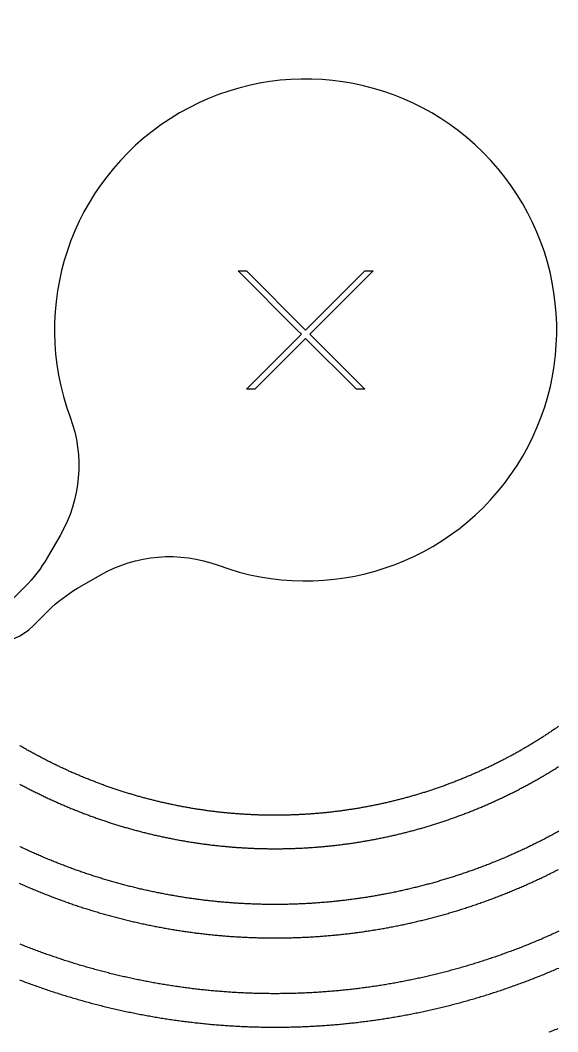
# Model space of a CAD drawing. Header units: inches. Extents: x -43479 to 56521, y -44741 to 59530.
# Drawn here: x -10687 to -8761, y -21634 to -18007 of the extents above; entities that cross this region are included whole.
import ezdxf

# ---------------------------------------------------------------- set-up
doc = ezdxf.new("R2010")
doc.units = ezdxf.units.IN
doc.header["$MEASUREMENT"] = 0

# ---------------------------------------------------------------- blocks, each defined once
blk = doc.blocks.new('kanishk_spiralEditV1')
for points in [[(3713.3, -948.2), (3708.3, -950.2), (3703.2, -952.1), (3698.2, -954), (3693.2, -955.9), (3688.1, -957.7), (3683.1, -959.6), (3678, -961.4), (3673, -963.3), (3667.9, -965.1), (3662.9, -967), (3657.8, -968.8), (3652.7, -970.6), (3647.6, -972.4), (3642.6, -974.1), (3637.5, -975.9), (3632.4, -977.7), (3627.3, -979.4), (3622.2, -981.1), (3617.1, -982.9), (3612, -984.6), (3606.9, -986.3), (3601.8, -988), (3596.7, -989.7), (3591.6, -991.3), (3586.5, -993), (3581.4, -994.7), (3576.3, -996.3), (3571.1, -997.9), (3566, -999.5), (3560.9, -1001.2), (3555.7, -1002.8), (3550.6, -1004.3), (3545.5, -1005.9), (3540.3, -1007.5), (3535.2, -1009), (3530, -1010.6), (3524.9, -1012.1), (3519.7, -1013.6), (3514.6, -1015.1), (3509.4, -1016.6), (3504.2, -1018.1), (3499.1, -1019.6), (3493.9, -1021.1), (3488.7, -1022.5), (3483.6, -1024), (3478.4, -1025.4), (3473.2, -1026.8), (3468, -1028.2), (3462.8, -1029.6), (3457.6, -1031), (3452.5, -1032.4), (3447.3, -1033.8), (3442.1, -1035.1), (3436.9, -1036.5), (3431.7, -1037.8), (3426.5, -1039.2), (3421.2, -1040.5), (3416, -1041.8), (3410.8, -1043.1), (3405.6, -1044.3), (3400.4, -1045.6), (3395.2, -1046.9), (3390, -1048.1), (3384.7, -1049.4), (3379.5, -1050.6), (3374.3, -1051.8), (3369, -1053), (3363.8, -1054.2), (3358.6, -1055.4), (3353.3, -1056.5), (3348.1, -1057.7), (3342.9, -1058.9), (3337.6, -1060), (3332.4, -1061.1), (3327.1, -1062.2), (3321.9, -1063.3), (3316.6, -1064.4), (3311.4, -1065.5), (3306.1, -1066.6), (3300.8, -1067.6), (3295.6, -1068.7), (3290.3, -1069.7), (3285, -1070.8), (3279.8, -1071.8), (3274.5, -1072.8), (3269.2, -1073.8), (3264, -1074.8), (3258.7, -1075.7), (3253.4, -1076.7), (3248.1, -1077.6), (3242.9, -1078.6), (3237.6, -1079.5), (3232.3, -1080.4), (3227, -1081.3), (3221.7, -1082.2), (3216.4, -1083.1), (3211.1, -1084), (3205.9, -1084.8), (3200.6, -1085.7), (3195.3, -1086.5), (3190, -1087.4), (3184.7, -1088.2), (3179.4, -1089), (3174.1, -1089.8), (3168.8, -1090.6), (3163.5, -1091.3), (3158.2, -1092.1), (3152.9, -1092.8), (3147.5, -1093.6), (3142.2, -1094.3), (3136.9, -1095), (3131.6, -1095.7), (3126.3, -1096.4), (3121, -1097.1), (3115.7, -1097.8), (3110.4, -1098.4), (3105, -1099.1), (3099.7, -1099.7), (3094.4, -1100.3), (3089.1, -1101), (3083.8, -1101.6), (3078.4, -1102.2), (3073.1, -1102.7), (3067.8, -1103.3), (3062.5, -1103.9), (3057.1, -1104.4), (3051.8, -1105), (3046.5, -1105.5), (3041.2, -1106), (3035.8, -1106.5), (3030.5, -1107), (3025.2, -1107.5), (3019.8, -1107.9), (3014.5, -1108.4), (3009.2, -1108.9), (3003.8, -1109.3), (2998.5, -1109.7), (2993.2, -1110.1), (2987.8, -1110.5), (2982.5, -1110.9), (2977.1, -1111.3), (2971.8, -1111.7), (2966.5, -1112), (2961.1, -1112.4), (2955.8, -1112.7), (2950.4, -1113), (2945.1, -1113.4), (2939.8, -1113.7), (2934.4, -1113.9), (2929.1, -1114.2), (2923.7, -1114.5), (2918.4, -1114.8), (2913, -1115), (2907.7, -1115.2), (2902.4, -1115.5), (2897, -1115.7), (2891.7, -1115.9), (2886.3, -1116.1), (2881, -1116.2), (2875.6, -1116.4), (2870.3, -1116.6), (2865, -1116.7), (2859.6, -1116.8), (2854.3, -1117), (2848.9, -1117.1), (2843.6, -1117.2), (2838.2, -1117.3), (2832.9, -1117.3), (2827.5, -1117.4), (2822.2, -1117.5), (2816.8, -1117.5), (2811.5, -1117.5), (2806.2, -1117.6), (2800.8, -1117.6), (2795.5, -1117.6), (2790.1, -1117.6), (2784.8, -1117.5), (2779.4, -1117.5), (2774.1, -1117.5), (2768.8, -1117.4), (2763.4, -1117.3), (2758.1, -1117.3), (2752.7, -1117.2), (2747.4, -1117.1), (2742, -1117), (2736.7, -1116.8), (2731.4, -1116.7), (2726, -1116.6), (2720.7, -1116.4), (2715.4, -1116.2), (2710, -1116), (2704.7, -1115.9), (2699.3, -1115.7), (2694, -1115.4), (2688.7, -1115.2), (2683.3, -1115), (2678, -1114.7), (2672.7, -1114.5), (2667.3, -1114.2), (2662, -1113.9), (2656.7, -1113.6), (2651.4, -1113.3), (2646, -1113), (2640.7, -1112.7), (2635.4, -1112.4), (2630, -1112), (2624.7, -1111.7), (2619.4, -1111.3), (2614.1, -1110.9), (2608.8, -1110.5), (2603.4, -1110.1), (2598.1, -1109.7), (2592.8, -1109.3), (2587.5, -1108.8), (2582.2, -1108.4), (2576.8, -1107.9), (2571.5, -1107.5), (2566.2, -1107), (2560.9, -1106.5), (2555.6, -1106), (2550.3, -1105.5), (2545, -1105), (2539.7, -1104.4), (2534.4, -1103.9), (2529.1, -1103.3), (2523.8, -1102.7), (2518.5, -1102.2), (2513.2, -1101.6), (2507.9, -1101), (2502.6, -1100.4), (2497.3, -1099.7), (2492, -1099.1), (2486.7, -1098.5), (2481.4, -1097.8), (2476.1, -1097.1), (2470.8, -1096.4), (2465.5, -1095.8), (2460.3, -1095.1), (2455, -1094.3), (2449.7, -1093.6), (2444.4, -1092.9), (2439.1, -1092.1), (2433.9, -1091.4), (2428.6, -1090.6), (2423.3, -1089.8), (2418.1, -1089), (2412.8, -1088.2), (2407.5, -1087.4), (2402.3, -1086.6), (2397, -1085.8), (2391.7, -1084.9), (2386.5, -1084.1), (2381.2, -1083.2), (2376, -1082.3), (2370.7, -1081.4), (2365.5, -1080.5), (2360.2, -1079.6), (2355, -1078.7), (2349.7, -1077.8), (2344.5, -1076.8), (2339.3, -1075.9), (2334, -1074.9), (2328.8, -1073.9), (2323.6, -1072.9), (2318.3, -1071.9), (2313.1, -1070.9), (2307.9, -1069.9), (2302.6, -1068.9), (2297.4, -1067.8), (2292.2, -1066.8), (2287, -1065.7), (2281.8, -1064.7), (2276.6, -1063.6), (2271.4, -1062.5), (2266.2, -1061.4), (2261, -1060.2), (2255.8, -1059.1), (2250.6, -1058), (2245.4, -1056.8), (2240.2, -1055.7), (2235, -1054.5), (2229.8, -1053.3), (2224.6, -1052.1), (2219.4, -1050.9), (2214.3, -1049.7), (2209.1, -1048.5), (2203.9, -1047.2), (2198.7, -1046), (2193.6, -1044.7), (2188.4, -1043.5), (2183.2, -1042.2), (2178.1, -1040.9), (2172.9, -1039.6), (2167.8, -1038.3), (2162.6, -1036.9), (2157.5, -1035.6), (2152.3, -1034.3), (2147.2, -1032.9), (2142.1, -1031.6), (2136.9, -1030.2), (2131.8, -1028.8), (2126.7, -1027.4), (2121.5, -1026), (2116.4, -1024.6), (2111.3, -1023.1), (2106.2, -1021.7), (2101.1, -1020.2), (2096, -1018.8), (2090.9, -1017.3), (2085.8, -1015.8), (2080.7, -1014.3), (2075.6, -1012.8), (2070.5, -1011.3), (2065.4, -1009.8), (2060.3, -1008.2), (2055.2, -1006.7), (2050.1, -1005.1), (2045.1, -1003.6), (2040, -1002), (2034.9, -1000.4), (2029.8, -998.8), (2024.8, -997.2), (2019.7, -995.6), (2014.7, -993.9), (2009.6, -992.3), (2004.6, -990.6), (1999.5, -989), (1994.5, -987.3), (1989.5, -985.6), (1984.4, -983.9), (1979.4, -982.2), (1974.4, -980.5), (1969.4, -978.8), (1964.3, -977), (1959.3, -975.3), (1954.3, -973.5), (1949.3, -971.8), (1944.3, -970), (1939.3, -968.2), (1934.3, -966.4), (1929.3, -964.6), (1924.4, -962.8), (1919.4, -961), (1914.4, -959.1), (1909.4, -957.3), (1904.5, -955.4), (1899.5, -953.5), (1894.5, -951.6), (1889.6, -949.8), (1884.6, -947.9), (1879.7, -945.9), (1874.7, -944), (1869.8, -942.1), (1864.9, -940.1), (1859.9, -938.2), (1855, -936.2), (1850.1, -934.3), (1845.2, -932.3), (1840.2, -930.3), (1835.3, -928.3), (1830.4, -926.3), (1825.5, -924.2), (1820.6, -922.2), (1815.7, -920.1), (1810.9, -918.1), (1806, -916), (1801.1, -914), (1796.2, -911.9), (1791.4, -909.8), (1786.5, -907.7), (1781.6, -905.5)], [(3715, -601.3), (3710.7, -603.2), (3706.4, -605.1), (3702.1, -607), (3697.8, -608.9), (3693.5, -610.8), (3689.1, -612.7), (3684.8, -614.6), (3680.5, -616.4), (3676.1, -618.3), (3671.8, -620.1), (3667.4, -621.9), (3663.1, -623.8), (3658.7, -625.6), (3654.4, -627.4), (3650, -629.2), (3645.7, -631), (3641.3, -632.8), (3636.9, -634.5), (3632.5, -636.3), (3628.2, -638), (3623.8, -639.8), (3619.4, -641.5), (3615, -643.2), (3610.6, -644.9), (3606.2, -646.7), (3601.8, -648.3), (3597.4, -650), (3593, -651.7), (3588.6, -653.4), (3584.2, -655), (3579.8, -656.7), (3575.4, -658.3), (3571, -660), (3566.5, -661.6), (3562.1, -663.2), (3557.7, -664.8), (3553.2, -666.4), (3548.8, -668), (3544.4, -669.5), (3539.9, -671.1), (3535.5, -672.7), (3531, -674.2), (3526.6, -675.7), (3522.1, -677.3), (3517.7, -678.8), (3513.2, -680.3), (3508.7, -681.8), (3504.3, -683.3), (3499.8, -684.8), (3495.3, -686.2), (3490.8, -687.7), (3486.4, -689.2), (3481.9, -690.6), (3477.4, -692), (3472.9, -693.4), (3468.4, -694.9), (3463.9, -696.3), (3459.4, -697.7), (3454.9, -699), (3450.4, -700.4), (3445.9, -701.8), (3441.4, -703.1), (3436.9, -704.5), (3432.4, -705.8), (3427.9, -707.2), (3423.4, -708.5), (3418.9, -709.8), (3414.4, -711.1), (3409.8, -712.4), (3405.3, -713.7), (3400.8, -714.9), (3396.2, -716.2), (3391.7, -717.4), (3387.2, -718.7), (3382.6, -719.9), (3378.1, -721.1), (3373.6, -722.4), (3369, -723.6), (3364.5, -724.8), (3359.9, -725.9), (3355.4, -727.1), (3350.8, -728.3), (3346.3, -729.4), (3341.7, -730.6), (3337.1, -731.7), (3332.6, -732.8), (3328, -734), (3323.4, -735.1), (3318.9, -736.2), (3314.3, -737.3), (3309.7, -738.3), (3305.1, -739.4), (3300.6, -740.5), (3296, -741.5), (3291.4, -742.6), (3286.8, -743.6), (3282.2, -744.6), (3277.7, -745.6), (3273.1, -746.6), (3268.5, -747.6), (3263.9, -748.6), (3259.3, -749.6), (3254.7, -750.5), (3250.1, -751.5), (3245.5, -752.4), (3240.9, -753.4), (3236.3, -754.3), (3231.7, -755.2), (3227.1, -756.1), (3222.5, -757), (3217.9, -757.9), (3213.2, -758.8), (3208.6, -759.6), (3204, -760.5), (3199.4, -761.3), (3194.8, -762.2), (3190.2, -763), (3185.5, -763.8), (3180.9, -764.6), (3176.3, -765.4), (3171.7, -766.2), (3167, -767), (3162.4, -767.8), (3157.8, -768.5), (3153.2, -769.3), (3148.5, -770), (3143.9, -770.8), (3139.3, -771.5), (3134.6, -772.2), (3130, -772.9), (3125.3, -773.6), (3120.7, -774.3), (3116.1, -774.9), (3111.4, -775.6), (3106.8, -776.2), (3102.1, -776.9), (3097.5, -777.5), (3092.8, -778.1), (3088.2, -778.8), (3083.5, -779.4), (3078.9, -780), (3074.2, -780.5), (3069.6, -781.1), (3064.9, -781.7), (3060.3, -782.2), (3055.6, -782.8), (3051, -783.3), (3046.3, -783.8), (3041.7, -784.4), (3037, -784.9), (3032.3, -785.4), (3027.7, -785.8), (3023, -786.3), (3018.4, -786.8), (3013.7, -787.2), (3009, -787.7), (3004.4, -788.1), (2999.7, -788.5), (2995, -789), (2990.4, -789.4), (2985.7, -789.8), (2981, -790.2), (2976.4, -790.5), (2971.7, -790.9), (2967, -791.3), (2962.4, -791.6), (2957.7, -792), (2953, -792.3), (2948.4, -792.6), (2943.7, -792.9), (2939, -793.2), (2934.3, -793.5), (2929.7, -793.8), (2925, -794.1), (2920.3, -794.3), (2915.7, -794.6), (2911, -794.8), (2906.3, -795), (2901.6, -795.3), (2897, -795.5), (2892.3, -795.7), (2887.6, -795.9), (2882.9, -796), (2878.3, -796.2), (2873.6, -796.4), (2868.9, -796.5), (2864.2, -796.7), (2859.6, -796.8), (2854.9, -796.9), (2850.2, -797.1), (2845.5, -797.2), (2840.9, -797.2), (2836.2, -797.3), (2831.5, -797.4), (2826.8, -797.5), (2822.2, -797.5), (2817.5, -797.6), (2812.8, -797.6), (2808.1, -797.6), (2803.5, -797.6), (2798.8, -797.7), (2794.1, -797.7), (2789.4, -797.6), (2784.8, -797.6), (2780.1, -797.6), (2775.4, -797.5), (2770.7, -797.5), (2766.1, -797.4), (2761.4, -797.3), (2756.7, -797.3), (2752.1, -797.2), (2747.4, -797.1), (2742.7, -797), (2738, -796.8), (2733.4, -796.7), (2728.7, -796.6), (2724, -796.4), (2719.4, -796.3), (2714.7, -796.1), (2710, -795.9), (2705.4, -795.7), (2700.7, -795.5), (2696, -795.3), (2691.4, -795.1), (2686.7, -794.9), (2682.1, -794.6), (2677.4, -794.4), (2672.7, -794.1), (2668.1, -793.8), (2663.4, -793.6), (2658.8, -793.3), (2654.1, -793), (2649.4, -792.7), (2644.8, -792.4), (2640.1, -792), (2635.5, -791.7), (2630.8, -791.4), (2626.2, -791), (2621.5, -790.6), (2616.9, -790.3), (2612.2, -789.9), (2607.6, -789.5), (2602.9, -789.1), (2598.3, -788.7), (2593.6, -788.2), (2589, -787.8), (2584.3, -787.4), (2579.7, -786.9), (2575.1, -786.4), (2570.4, -786), (2565.8, -785.5), (2561.1, -785), (2556.5, -784.5), (2551.9, -784), (2547.2, -783.5), (2542.6, -782.9), (2538, -782.4), (2533.4, -781.8), (2528.7, -781.3), (2524.1, -780.7), (2519.5, -780.1), (2514.8, -779.6), (2510.2, -779), (2505.6, -778.3), (2501, -777.7), (2496.4, -777.1), (2491.8, -776.5), (2487.1, -775.8), (2482.5, -775.2), (2477.9, -774.5), (2473.3, -773.8), (2468.7, -773.1), (2464.1, -772.4), (2459.5, -771.7), (2454.9, -771), (2450.3, -770.3), (2445.7, -769.6), (2441.1, -768.8), (2436.5, -768.1), (2431.9, -767.3), (2427.3, -766.5), (2422.7, -765.8), (2418.1, -765), (2413.5, -764.2), (2409, -763.4), (2404.4, -762.5), (2399.8, -761.7), (2395.2, -760.9), (2390.6, -760), (2386.1, -759.2), (2381.5, -758.3), (2376.9, -757.4), (2372.3, -756.5), (2367.8, -755.6), (2363.2, -754.7), (2358.7, -753.8), (2354.1, -752.9), (2349.5, -752), (2345, -751), (2340.4, -750.1), (2335.9, -749.1), (2331.3, -748.1), (2326.8, -747.2), (2322.2, -746.2), (2317.7, -745.2), (2313.2, -744.2), (2308.6, -743.1), (2304.1, -742.1), (2299.5, -741.1), (2295, -740), (2290.5, -739), (2286, -737.9), (2281.4, -736.8), (2276.9, -735.7), (2272.4, -734.7), (2267.9, -733.6), (2263.4, -732.4), (2258.9, -731.3), (2254.4, -730.2), (2249.8, -729), (2245.3, -727.9), (2240.8, -726.7), (2236.3, -725.6), (2231.9, -724.4), (2227.4, -723.2), (2222.9, -722), (2218.4, -720.8), (2213.9, -719.6), (2209.4, -718.3), (2204.9, -717.1), (2200.5, -715.9), (2196, -714.6), (2191.5, -713.4), (2187.1, -712.1), (2182.6, -710.8), (2178.1, -709.5), (2173.7, -708.2), (2169.2, -706.9), (2164.8, -705.6), (2160.3, -704.3), (2155.9, -702.9), (2151.4, -701.6), (2147, -700.2), (2142.6, -698.9), (2138.1, -697.5), (2133.7, -696.1), (2129.3, -694.7), (2124.8, -693.3), (2120.4, -691.9), (2116, -690.5), (2111.6, -689), (2107.2, -687.6), (2102.8, -686.2), (2098.4, -684.7), (2093.9, -683.2), (2089.6, -681.8), (2085.2, -680.3), (2080.8, -678.8), (2076.4, -677.3), (2072, -675.8), (2067.6, -674.2), (2063.2, -672.7), (2058.9, -671.2), (2054.5, -669.6), (2050.1, -668.1), (2045.7, -666.5), (2041.4, -664.9), (2037, -663.3), (2032.7, -661.8), (2028.3, -660.1), (2024, -658.5), (2019.6, -656.9), (2015.3, -655.3), (2011, -653.6), (2006.6, -652), (2002.3, -650.3), (1998, -648.7), (1993.6, -647), (1989.3, -645.3), (1985, -643.6), (1980.7, -641.9), (1976.4, -640.2), (1972.1, -638.5), (1967.8, -636.8), (1963.5, -635), (1959.2, -633.3), (1954.9, -631.5), (1950.6, -629.8), (1946.4, -628), (1942.1, -626.2), (1937.8, -624.4), (1933.5, -622.6), (1929.3, -620.8), (1925, -619), (1920.8, -617.2), (1916.5, -615.3), (1912.3, -613.5), (1908, -611.6), (1903.8, -609.8), (1899.5, -607.9), (1895.3, -606), (1891.1, -604.1), (1886.9, -602.2), (1882.6, -600.3), (1878.4, -598.4), (1874.2, -596.5), (1870, -594.6), (1865.8, -592.6), (1861.6, -590.7), (1857.4, -588.7), (1853.2, -586.8), (1849, -584.8), (1844.9, -582.8), (1840.7, -580.8), (1836.5, -578.8), (1832.4, -576.8), (1828.2, -574.8), (1824, -572.8), (1819.9, -570.7), (1815.7, -568.7), (1811.6, -566.6), (1807.4, -564.6), (1803.3, -562.5), (1799.2, -560.4), (1795, -558.3), (1790.9, -556.2), (1786.8, -554.1), (1782.7, -552)], [(3712.2, -246.2), (3708.6, -248.1), (3705, -250.1), (3701.4, -252), (3697.8, -253.9), (3694.3, -255.8), (3690.7, -257.6), (3687.1, -259.5), (3683.5, -261.4), (3679.9, -263.3), (3676.3, -265.1), (3672.7, -267), (3669, -268.8), (3665.4, -270.6), (3661.8, -272.5), (3658.2, -274.3), (3654.6, -276.1), (3650.9, -277.9), (3647.3, -279.7), (3643.6, -281.5), (3640, -283.2), (3636.4, -285), (3632.7, -286.8), (3629.1, -288.5), (3625.4, -290.3), (3621.7, -292), (3618.1, -293.8), (3614.4, -295.5), (3610.7, -297.2), (3607.1, -298.9), (3603.4, -300.6), (3599.7, -302.3), (3596, -304), (3592.3, -305.7), (3588.7, -307.3), (3585, -309), (3581.3, -310.6), (3577.6, -312.3), (3573.9, -313.9), (3570.2, -315.6), (3566.5, -317.2), (3562.7, -318.8), (3559, -320.4), (3555.3, -322), (3551.6, -323.6), (3547.9, -325.2), (3544.1, -326.8), (3540.4, -328.3), (3536.7, -329.9), (3532.9, -331.4), (3529.2, -333), (3525.4, -334.5), (3521.7, -336), (3518, -337.6), (3514.2, -339.1), (3510.4, -340.6), (3506.7, -342.1), (3502.9, -343.6), (3499.2, -345), (3495.4, -346.5), (3491.6, -348), (3487.9, -349.4), (3484.1, -350.9), (3480.3, -352.3), (3476.5, -353.8), (3472.7, -355.2), (3468.9, -356.6), (3465.2, -358), (3461.4, -359.4), (3457.6, -360.8), (3453.8, -362.2), (3450, -363.6), (3446.2, -364.9), (3442.4, -366.3), (3438.6, -367.6), (3434.7, -369), (3430.9, -370.3), (3427.1, -371.7), (3423.3, -373), (3419.5, -374.3), (3415.7, -375.6), (3411.8, -376.9), (3408, -378.2), (3404.2, -379.4), (3400.3, -380.7), (3396.5, -382), (3392.7, -383.2), (3388.8, -384.5), (3385, -385.7), (3381.1, -387), (3377.3, -388.2), (3373.4, -389.4), (3369.6, -390.6), (3365.7, -391.8), (3361.9, -393), (3358, -394.2), (3354.2, -395.3), (3350.3, -396.5), (3346.4, -397.7), (3342.6, -398.8), (3338.7, -400), (3334.8, -401.1), (3330.9, -402.2), (3327.1, -403.3), (3323.2, -404.4), (3319.3, -405.5), (3315.4, -406.6), (3311.5, -407.7), (3307.6, -408.8), (3303.8, -409.9), (3299.9, -410.9), (3296, -412), (3292.1, -413), (3288.2, -414), (3284.3, -415.1), (3280.4, -416.1), (3276.5, -417.1), (3272.6, -418.1), (3268.7, -419.1), (3264.8, -420.1), (3260.8, -421.1), (3256.9, -422), (3253, -423), (3249.1, -423.9), (3245.2, -424.9), (3241.3, -425.8), (3237.3, -426.7), (3233.4, -427.7), (3229.5, -428.6), (3225.6, -429.5), (3221.6, -430.4), (3217.7, -431.2), (3213.8, -432.1), (3209.8, -433), (3205.9, -433.9), (3202, -434.7), (3198, -435.6), (3194.1, -436.4), (3190.2, -437.2), (3186.2, -438), (3182.3, -438.8), (3178.3, -439.6), (3174.4, -440.4), (3170.4, -441.2), (3166.5, -442), (3162.5, -442.8), (3158.6, -443.5), (3154.6, -444.3), (3150.7, -445), (3146.7, -445.8), (3142.8, -446.5), (3138.8, -447.2), (3134.8, -447.9), (3130.9, -448.6), (3126.9, -449.3), (3123, -450), (3119, -450.7), (3115, -451.4), (3111.1, -452), (3107.1, -452.7), (3103.1, -453.3), (3099.1, -454), (3095.2, -454.6), (3091.2, -455.2), (3087.2, -455.8), (3083.3, -456.4), (3079.3, -457), (3075.3, -457.6), (3071.3, -458.2), (3067.3, -458.7), (3063.4, -459.3), (3059.4, -459.9), (3055.4, -460.4), (3051.4, -460.9), (3047.4, -461.5), (3043.4, -462), (3039.5, -462.5), (3035.5, -463), (3031.5, -463.5), (3027.5, -464), (3023.5, -464.5), (3019.5, -464.9), (3015.5, -465.4), (3011.5, -465.8), (3007.5, -466.3), (3003.6, -466.7), (2999.6, -467.1), (2995.6, -467.6), (2991.6, -468), (2987.6, -468.4), (2983.6, -468.8), (2979.6, -469.1), (2975.6, -469.5), (2971.6, -469.9), (2967.6, -470.2), (2963.6, -470.6), (2959.6, -470.9), (2955.6, -471.3), (2951.6, -471.6), (2947.6, -471.9), (2943.6, -472.2), (2939.6, -472.5), (2935.6, -472.8), (2931.6, -473.1), (2927.6, -473.4), (2923.6, -473.6), (2919.6, -473.9), (2915.6, -474.2), (2911.6, -474.4), (2907.6, -474.6), (2903.6, -474.9), (2899.6, -475.1), (2895.6, -475.3), (2891.6, -475.5), (2887.5, -475.7), (2883.5, -475.9), (2879.5, -476), (2875.5, -476.2), (2871.5, -476.4), (2867.5, -476.5), (2863.5, -476.6), (2859.5, -476.8), (2855.5, -476.9), (2851.5, -477), (2847.5, -477.1), (2843.5, -477.2), (2839.5, -477.3), (2835.5, -477.4), (2831.5, -477.5), (2827.5, -477.5), (2823.5, -477.6), (2819.4, -477.6), (2815.4, -477.7), (2811.4, -477.7), (2807.4, -477.7), (2803.4, -477.7), (2799.4, -477.8), (2795.4, -477.8), (2791.4, -477.7), (2787.4, -477.7), (2783.4, -477.7), (2779.4, -477.7), (2775.4, -477.6), (2771.4, -477.6), (2767.4, -477.5), (2763.4, -477.4), (2759.4, -477.4), (2755.4, -477.3), (2751.4, -477.2), (2747.4, -477.1), (2743.4, -477), (2739.4, -476.8), (2735.4, -476.7), (2731.4, -476.6), (2727.4, -476.4), (2723.4, -476.3), (2719.4, -476.1), (2715.4, -476), (2711.4, -475.8), (2707.4, -475.6), (2703.4, -475.4), (2699.4, -475.2), (2695.4, -475), (2691.4, -474.8), (2687.4, -474.5), (2683.5, -474.3), (2679.5, -474.1), (2675.5, -473.8), (2671.5, -473.5), (2667.5, -473.3), (2663.5, -473), (2659.5, -472.7), (2655.5, -472.4), (2651.6, -472.1), (2647.6, -471.8), (2643.6, -471.5), (2639.6, -471.1), (2635.6, -470.8), (2631.6, -470.5), (2627.7, -470.1), (2623.7, -469.8), (2619.7, -469.4), (2615.7, -469), (2611.8, -468.6), (2607.8, -468.2), (2603.8, -467.8), (2599.8, -467.4), (2595.9, -467), (2591.9, -466.6), (2587.9, -466.1), (2584, -465.7), (2580, -465.2), (2576, -464.8), (2572.1, -464.3), (2568.1, -463.8), (2564.1, -463.3), (2560.2, -462.8), (2556.2, -462.3), (2552.3, -461.8), (2548.3, -461.3), (2544.3, -460.8), (2540.4, -460.2), (2536.4, -459.7), (2532.5, -459.2), (2528.5, -458.6), (2524.6, -458), (2520.6, -457.4), (2516.7, -456.9), (2512.7, -456.3), (2508.8, -455.7), (2504.9, -455.1), (2500.9, -454.4), (2497, -453.8), (2493, -453.2), (2489.1, -452.5), (2485.2, -451.9), (2481.2, -451.2), (2477.3, -450.6), (2473.4, -449.9), (2469.5, -449.2), (2465.5, -448.5), (2461.6, -447.8), (2457.7, -447.1), (2453.8, -446.4), (2449.9, -445.7), (2445.9, -444.9), (2442, -444.2), (2438.1, -443.4), (2434.2, -442.7), (2430.3, -441.9), (2426.4, -441.1), (2422.5, -440.4), (2418.6, -439.6), (2414.7, -438.8), (2410.8, -438), (2406.9, -437.2), (2403, -436.3), (2399.1, -435.5), (2395.2, -434.7), (2391.3, -433.8), (2387.4, -433), (2383.5, -432.1), (2379.6, -431.2), (2375.7, -430.3), (2371.9, -429.5), (2368, -428.6), (2364.1, -427.7), (2360.2, -426.8), (2356.4, -425.8), (2352.5, -424.9), (2348.6, -424), (2344.8, -423), (2340.9, -422.1), (2337, -421.1), (2333.2, -420.1), (2329.3, -419.2), (2325.5, -418.2), (2321.6, -417.2), (2317.8, -416.2), (2313.9, -415.2), (2310.1, -414.2), (2306.2, -413.2), (2302.4, -412.1), (2298.6, -411.1), (2294.7, -410), (2290.9, -409), (2287.1, -407.9), (2283.2, -406.8), (2279.4, -405.8), (2275.6, -404.7), (2271.8, -403.6), (2267.9, -402.5), (2264.1, -401.4), (2260.3, -400.2), (2256.5, -399.1), (2252.7, -398), (2248.9, -396.8), (2245.1, -395.7), (2241.3, -394.5), (2237.5, -393.4), (2233.7, -392.2), (2229.9, -391), (2226.1, -389.8), (2222.3, -388.6), (2218.5, -387.4), (2214.8, -386.2), (2211, -385), (2207.2, -383.7), (2203.4, -382.5), (2199.7, -381.3), (2195.9, -380), (2192.1, -378.7), (2188.4, -377.5), (2184.6, -376.2), (2180.8, -374.9), (2177.1, -373.6), (2173.3, -372.3), (2169.6, -371), (2165.9, -369.7), (2162.1, -368.4), (2158.4, -367), (2154.6, -365.7), (2150.9, -364.4), (2147.2, -363), (2143.5, -361.6), (2139.7, -360.3), (2136, -358.9), (2132.3, -357.5), (2128.6, -356.1), (2124.9, -354.7), (2121.2, -353.3), (2117.5, -351.9), (2113.8, -350.5), (2110.1, -349), (2106.4, -347.6), (2102.7, -346.2), (2099, -344.7), (2095.3, -343.2), (2091.6, -341.8), (2087.9, -340.3), (2084.3, -338.8), (2080.6, -337.3), (2076.9, -335.8), (2073.3, -334.3), (2069.6, -332.8), (2065.9, -331.3), (2062.3, -329.7), (2058.6, -328.2), (2055, -326.7), (2051.3, -325.1), (2047.7, -323.5), (2044.1, -322), (2040.4, -320.4), (2036.8, -318.8), (2033.2, -317.2), (2029.5, -315.6), (2025.9, -314), (2022.3, -312.4), (2018.7, -310.8), (2015.1, -309.2), (2011.5, -307.5), (2007.9, -305.9), (2004.3, -304.2), (2000.7, -302.6), (1997.1, -300.9), (1993.5, -299.2), (1989.9, -297.5), (1986.3, -295.9), (1982.8, -294.2), (1979.2, -292.5), (1975.6, -290.8), (1972.1, -289), (1968.5, -287.3), (1964.9, -285.6), (1961.4, -283.8), (1957.8, -282.1), (1954.3, -280.3), (1950.8, -278.6), (1947.2, -276.8), (1943.7, -275), (1940.2, -273.2), (1936.6, -271.5), (1933.1, -269.7), (1929.6, -267.9), (1926.1, -266), (1922.6, -264.2), (1919.1, -262.4), (1915.6, -260.6), (1912.1, -258.7), (1908.6, -256.9), (1905.1, -255), (1901.6, -253.1), (1898.1, -251.3), (1894.6, -249.4), (1891.2, -247.5), (1887.7, -245.6), (1884.2, -243.7), (1880.8, -241.8), (1877.3, -239.9), (1873.9, -238), (1870.4, -236.1), (1867, -234.1), (1863.5, -232.2), (1860.1, -230.2), (1856.7, -228.3), (1853.2, -226.3), (1849.8, -224.3), (1846.4, -222.4), (1843, -220.4), (1839.6, -218.4), (1836.2, -216.4), (1832.8, -214.4), (1829.4, -212.4), (1826, -210.4), (1822.6, -208.3), (1819.2, -206.3), (1815.8, -204.3), (1812.5, -202.2), (1809.1, -200.2), (1805.7, -198.1), (1802.4, -196), (1799, -193.9), (1795.7, -191.9), (1792.3, -189.8), (1789, -187.7), (1785.6, -185.6), (1782.3, -183.5)], [(1782.4, -39.5), (1785.4, -41.6), (1788.5, -43.7), (1791.5, -45.8), (1794.5, -47.9), (1797.6, -50), (1800.6, -52), (1803.7, -54.1), (1806.8, -56.2), (1809.8, -58.2), (1812.9, -60.3), (1816, -62.3), (1819, -64.4), (1822.1, -66.4), (1825.2, -68.4), (1828.3, -70.4), (1831.4, -72.5), (1834.5, -74.5), (1837.6, -76.5), (1840.7, -78.5), (1843.8, -80.4), (1846.9, -82.4), (1850.1, -84.4), (1853.2, -86.4), (1856.3, -88.3), (1859.4, -90.3), (1862.6, -92.2), (1865.7, -94.2), (1868.9, -96.1), (1872, -98), (1875.2, -100), (1878.3, -101.9), (1881.5, -103.8), (1884.7, -105.7), (1887.8, -107.6), (1891, -109.5), (1894.2, -111.4), (1897.4, -113.2), (1900.6, -115.1), (1903.8, -117), (1907, -118.8), (1910.2, -120.7), (1913.4, -122.5), (1916.6, -124.4), (1919.8, -126.2), (1923, -128), (1926.2, -129.8), (1929.5, -131.6), (1932.7, -133.4), (1935.9, -135.2), (1939.2, -137), (1942.4, -138.8), (1945.6, -140.6), (1948.9, -142.4), (1952.1, -144.1), (1955.4, -145.9), (1958.7, -147.6), (1961.9, -149.4), (1965.2, -151.1), (1968.5, -152.9), (1971.7, -154.6), (1975, -156.3), (1978.3, -158), (1981.6, -159.7), (1984.9, -161.4), (1988.2, -163.1), (1991.5, -164.8), (1994.8, -166.4), (1998.1, -168.1), (2001.4, -169.8), (2004.7, -171.4), (2008, -173.1), (2011.3, -174.7), (2014.7, -176.4), (2018, -178), (2021.3, -179.6), (2024.7, -181.2), (2028, -182.8), (2031.4, -184.4), (2034.7, -186), (2038, -187.6), (2041.4, -189.2), (2044.8, -190.8), (2048.1, -192.3), (2051.5, -193.9), (2054.8, -195.4), (2058.2, -197), (2061.6, -198.5), (2065, -200.1), (2068.3, -201.6), (2071.7, -203.1), (2075.1, -204.6), (2078.5, -206.1), (2081.9, -207.6), (2085.3, -209.1), (2088.7, -210.6), (2092.1, -212.1), (2095.5, -213.5), (2098.9, -215), (2102.3, -216.4), (2105.8, -217.9), (2109.2, -219.3), (2112.6, -220.8), (2116, -222.2), (2119.5, -223.6), (2122.9, -225), (2126.3, -226.4), (2129.8, -227.8), (2133.2, -229.2), (2136.7, -230.6), (2140.1, -232), (2143.6, -233.3), (2147, -234.7), (2150.5, -236), (2153.9, -237.4), (2157.4, -238.7), (2160.9, -240.1), (2164.3, -241.4), (2167.8, -242.7), (2171.3, -244), (2174.8, -245.3), (2178.2, -246.6), (2181.7, -247.9), (2185.2, -249.2), (2188.7, -250.5), (2192.2, -251.7), (2195.7, -253), (2199.2, -254.3), (2202.7, -255.5), (2206.2, -256.7), (2209.7, -258), (2213.2, -259.2), (2216.7, -260.4), (2220.2, -261.6), (2223.8, -262.8), (2227.3, -264), (2230.8, -265.2), (2234.3, -266.4), (2237.9, -267.6), (2241.4, -268.7), (2244.9, -269.9), (2248.5, -271), (2252, -272.2), (2255.6, -273.3), (2259.1, -274.4), (2262.6, -275.6), (2266.2, -276.7), (2269.8, -277.8), (2273.3, -278.9), (2276.9, -280), (2280.4, -281.1), (2284, -282.1), (2287.6, -283.2), (2291.1, -284.3), (2294.7, -285.3), (2298.3, -286.4), (2301.8, -287.4), (2305.4, -288.4), (2309, -289.5), (2312.6, -290.5), (2316.2, -291.5), (2319.8, -292.5), (2323.3, -293.5), (2326.9, -294.5), (2330.5, -295.5), (2334.1, -296.4), (2337.7, -297.4), (2341.3, -298.4), (2344.9, -299.3), (2348.5, -300.3), (2352.1, -301.2), (2355.7, -302.1), (2359.4, -303), (2363, -304), (2366.6, -304.9), (2370.2, -305.8), (2373.8, -306.6), (2377.4, -307.5), (2381.1, -308.4), (2384.7, -309.3), (2388.3, -310.1), (2392, -311), (2395.6, -311.8), (2399.2, -312.7), (2402.9, -313.5), (2406.5, -314.3), (2410.1, -315.1), (2413.8, -315.9), (2417.4, -316.7), (2421.1, -317.5), (2424.7, -318.3), (2428.4, -319.1), (2432, -319.9), (2435.7, -320.6), (2439.3, -321.4), (2443, -322.1), (2446.6, -322.9), (2450.3, -323.6), (2454, -324.3), (2457.6, -325), (2461.3, -325.7), (2465, -326.4), (2468.6, -327.1), (2472.3, -327.8), (2476, -328.5), (2479.6, -329.2), (2483.3, -329.8), (2487, -330.5), (2490.7, -331.1), (2494.3, -331.8), (2498, -332.4), (2501.7, -333), (2505.4, -333.6), (2509.1, -334.3), (2512.8, -334.9), (2516.5, -335.4), (2520.2, -336), (2523.8, -336.6), (2527.5, -337.2), (2531.2, -337.7), (2534.9, -338.3), (2538.6, -338.8), (2542.3, -339.4), (2546, -339.9), (2549.7, -340.4), (2553.4, -341), (2557.1, -341.5), (2560.8, -342), (2564.5, -342.5), (2568.3, -342.9), (2572, -343.4), (2575.7, -343.9), (2579.4, -344.4), (2583.1, -344.8), (2586.8, -345.3), (2590.5, -345.7), (2594.2, -346.1), (2598, -346.5), (2601.7, -347), (2605.4, -347.4), (2609.1, -347.8), (2612.8, -348.2), (2616.6, -348.5), (2620.3, -348.9), (2624, -349.3), (2627.7, -349.7), (2631.5, -350), (2635.2, -350.4), (2638.9, -350.7), (2642.7, -351), (2646.4, -351.3), (2650.1, -351.7), (2653.8, -352), (2657.6, -352.3), (2661.3, -352.6), (2665, -352.8), (2668.8, -353.1), (2672.5, -353.4), (2676.3, -353.6), (2680, -353.9), (2683.7, -354.1), (2687.5, -354.4), (2691.2, -354.6), (2695, -354.8), (2698.7, -355), (2702.4, -355.2), (2706.2, -355.4), (2709.9, -355.6), (2713.7, -355.8), (2717.4, -356), (2721.2, -356.1), (2724.9, -356.3), (2728.6, -356.4), (2732.4, -356.6), (2736.1, -356.7), (2739.9, -356.8), (2743.6, -357), (2747.4, -357.1), (2751.1, -357.2), (2754.9, -357.3), (2758.6, -357.4), (2762.4, -357.4), (2766.1, -357.5), (2769.9, -357.6), (2773.6, -357.6), (2777.4, -357.7), (2781.1, -357.7), (2784.9, -357.8), (2788.7, -357.8), (2792.4, -357.8), (2796.2, -357.8), (2799.9, -357.8), (2803.7, -357.8), (2807.4, -357.8), (2811.2, -357.8), (2814.9, -357.7), (2818.7, -357.7), (2822.4, -357.6), (2826.2, -357.6), (2829.9, -357.5), (2833.7, -357.5), (2837.5, -357.4), (2841.2, -357.3), (2845, -357.2), (2848.7, -357.1), (2852.5, -357), (2856.2, -356.9), (2860, -356.7), (2863.7, -356.6), (2867.5, -356.5), (2871.2, -356.3), (2875, -356.2), (2878.8, -356), (2882.5, -355.8), (2886.3, -355.6), (2890, -355.5), (2893.8, -355.3), (2897.5, -355.1), (2901.3, -354.8), (2905, -354.6), (2908.8, -354.4), (2912.5, -354.2), (2916.3, -353.9), (2920, -353.7), (2923.8, -353.4), (2927.5, -353.1), (2931.3, -352.9), (2935.1, -352.6), (2938.8, -352.3), (2942.6, -352), (2946.3, -351.7), (2950.1, -351.4), (2953.8, -351), (2957.5, -350.7), (2961.3, -350.4), (2965, -350), (2968.8, -349.7), (2972.5, -349.3), (2976.3, -348.9), (2980, -348.6), (2983.8, -348.2), (2987.5, -347.8), (2991.3, -347.4), (2995, -347), (2998.7, -346.6), (3002.5, -346.1), (3006.2, -345.7), (3010, -345.3), (3013.7, -344.8), (3017.4, -344.4), (3021.2, -343.9), (3024.9, -343.4), (3028.7, -342.9), (3032.4, -342.5), (3036.1, -342), (3039.9, -341.5), (3043.6, -340.9), (3047.3, -340.4), (3051.1, -339.9), (3054.8, -339.4), (3058.5, -338.8), (3062.2, -338.3), (3066, -337.7), (3069.7, -337.1), (3073.4, -336.6), (3077.2, -336), (3080.9, -335.4), (3084.6, -334.8), (3088.3, -334.2), (3092, -333.6), (3095.8, -333), (3099.5, -332.3), (3103.2, -331.7), (3106.9, -331.1), (3110.6, -330.4), (3114.3, -329.7), (3118.1, -329.1), (3121.8, -328.4), (3125.5, -327.7), (3129.2, -327), (3132.9, -326.3), (3136.6, -325.6), (3140.3, -324.9), (3144, -324.2), (3147.7, -323.4), (3151.4, -322.7), (3155.1, -322), (3158.8, -321.2), (3162.5, -320.4), (3166.2, -319.7), (3169.9, -318.9), (3173.6, -318.1), (3177.3, -317.3), (3181, -316.5), (3184.7, -315.7), (3188.4, -314.9), (3192, -314.1), (3195.7, -313.2), (3199.4, -312.4), (3203.1, -311.6), (3206.8, -310.7), (3210.4, -309.8), (3214.1, -309), (3217.8, -308.1), (3221.5, -307.2), (3225.1, -306.3), (3228.8, -305.4), (3232.5, -304.5), (3236.1, -303.6), (3239.8, -302.7), (3243.5, -301.7), (3247.1, -300.8), (3250.8, -299.8), (3254.5, -298.9), (3258.1, -297.9), (3261.8, -296.9), (3265.4, -296), (3269.1, -295), (3272.7, -294), (3276.4, -293), (3280, -292), (3283.7, -291), (3287.3, -289.9), (3290.9, -288.9), (3294.6, -287.9), (3298.2, -286.8), (3301.8, -285.7), (3305.5, -284.7), (3309.1, -283.6), (3312.7, -282.5), (3316.4, -281.4), (3320, -280.4), (3323.6, -279.3), (3327.2, -278.1), (3330.8, -277), (3334.4, -275.9), (3338.1, -274.8), (3341.7, -273.6), (3345.3, -272.5), (3348.9, -271.3), (3352.5, -270.2), (3356.1, -269), (3359.7, -267.8), (3363.3, -266.6), (3366.9, -265.4), (3370.5, -264.2), (3374.1, -263), (3377.7, -261.8), (3381.2, -260.6), (3384.8, -259.4), (3388.4, -258.1), (3392, -256.9), (3395.6, -255.6), (3399.1, -254.4), (3402.7, -253.1), (3406.3, -251.8), (3409.8, -250.5), (3413.4, -249.2), (3417, -247.9), (3420.5, -246.6), (3424.1, -245.3), (3427.6, -244), (3431.2, -242.7), (3434.7, -241.3), (3438.3, -240), (3441.8, -238.6), (3445.4, -237.3), (3448.9, -235.9), (3452.4, -234.5), (3456, -233.1), (3459.5, -231.7), (3463, -230.4), (3466.5, -228.9), (3470.1, -227.5), (3473.6, -226.1), (3477.1, -224.7), (3480.6, -223.3), (3484.1, -221.8), (3487.6, -220.4), (3491.1, -218.9), (3494.6, -217.4), (3498.1, -216), (3501.6, -214.5), (3505.1, -213), (3508.6, -211.5), (3512.1, -210), (3515.6, -208.5), (3519.1, -207), (3522.5, -205.5), (3526, -203.9), (3529.5, -202.4), (3533, -200.8), (3536.4, -199.3), (3539.9, -197.7), (3543.4, -196.2), (3546.8, -194.6), (3550.3, -193), (3553.7, -191.4), (3557.2, -189.8), (3560.6, -188.2), (3564.1, -186.6), (3567.5, -185), (3570.9, -183.4), (3574.4, -181.7), (3577.8, -180.1), (3581.2, -178.4), (3584.6, -176.8), (3588.1, -175.1), (3591.5, -173.5), (3594.9, -171.8), (3598.3, -170.1), (3601.7, -168.4), (3605.1, -166.7), (3608.5, -165), (3611.9, -163.3), (3615.3, -161.6), (3618.7, -159.8), (3622.1, -158.1), (3625.4, -156.4), (3628.8, -154.6), (3632.2, -152.9), (3635.6, -151.1), (3638.9, -149.3), (3642.3, -147.5), (3645.7, -145.8), (3649, -144), (3652.4, -142.2), (3655.7, -140.4), (3659.1, -138.5), (3662.4, -136.7), (3665.7, -134.9), (3669.1, -133.1), (3672.4, -131.2), (3675.7, -129.4), (3679.1, -127.5), (3682.4, -125.6), (3685.7, -123.8), (3689, -121.9), (3692.3, -120), (3695.6, -118.1), (3698.9, -116.2), (3702.2, -114.3), (3705.5, -112.4), (3708.8, -110.5), (3712.1, -108.6)], [(1781.2, -415.2), (1785, -417.3), (1788.9, -419.4), (1792.7, -421.5), (1796.5, -423.6), (1800.4, -425.7), (1804.2, -427.8), (1808.1, -429.9), (1811.9, -431.9), (1815.8, -434), (1819.6, -436), (1823.5, -438), (1827.4, -440.1), (1831.3, -442.1), (1835.1, -444.1), (1839, -446.1), (1842.9, -448.1), (1846.8, -450.1), (1850.7, -452.1), (1854.6, -454), (1858.5, -456), (1862.4, -457.9), (1866.4, -459.9), (1870.3, -461.8), (1874.2, -463.8), (1878.1, -465.7), (1882.1, -467.6), (1886, -469.5), (1890, -471.4), (1893.9, -473.3), (1897.9, -475.2), (1901.8, -477), (1905.8, -478.9), (1909.7, -480.8), (1913.7, -482.6), (1917.7, -484.4), (1921.6, -486.3), (1925.6, -488.1), (1929.6, -489.9), (1933.6, -491.7), (1937.6, -493.5), (1941.6, -495.3), (1945.6, -497.1), (1949.6, -498.9), (1953.6, -500.6), (1957.6, -502.4), (1961.6, -504.1), (1965.6, -505.9), (1969.7, -507.6), (1973.7, -509.3), (1977.7, -511.1), (1981.8, -512.8), (1985.8, -514.5), (1989.8, -516.1), (1993.9, -517.8), (1997.9, -519.5), (2002, -521.2), (2006, -522.8), (2010.1, -524.5), (2014.2, -526.1), (2018.2, -527.7), (2022.3, -529.4), (2026.4, -531), (2030.4, -532.6), (2034.5, -534.2), (2038.6, -535.8), (2042.7, -537.4), (2046.8, -538.9), (2050.9, -540.5), (2055, -542), (2059.1, -543.6), (2063.2, -545.1), (2067.3, -546.7), (2071.4, -548.2), (2075.5, -549.7), (2079.7, -551.2), (2083.8, -552.7), (2087.9, -554.2), (2092, -555.7), (2096.2, -557.1), (2100.3, -558.6), (2104.4, -560), (2108.6, -561.5), (2112.7, -562.9), (2116.9, -564.3), (2121, -565.8), (2125.2, -567.2), (2129.4, -568.6), (2133.5, -570), (2137.7, -571.3), (2141.8, -572.7), (2146, -574.1), (2150.2, -575.4), (2154.4, -576.8), (2158.6, -578.1), (2162.7, -579.5), (2166.9, -580.8), (2171.1, -582.1), (2175.3, -583.4), (2179.5, -584.7), (2183.7, -586), (2187.9, -587.3), (2192.1, -588.5), (2196.3, -589.8), (2200.5, -591.1), (2204.7, -592.3), (2208.9, -593.5), (2213.2, -594.8), (2217.4, -596), (2221.6, -597.2), (2225.8, -598.4), (2230.1, -599.6), (2234.3, -600.8), (2238.5, -601.9), (2242.8, -603.1), (2247, -604.3), (2251.3, -605.4), (2255.5, -606.5), (2259.7, -607.7), (2264, -608.8), (2268.2, -609.9), (2272.5, -611), (2276.8, -612.1), (2281, -613.2), (2285.3, -614.3), (2289.6, -615.3), (2293.8, -616.4), (2298.1, -617.4), (2302.4, -618.5), (2306.6, -619.5), (2310.9, -620.5), (2315.2, -621.5), (2319.5, -622.6), (2323.8, -623.5), (2328, -624.5), (2332.3, -625.5), (2336.6, -626.5), (2340.9, -627.4), (2345.2, -628.4), (2349.5, -629.3), (2353.8, -630.3), (2358.1, -631.2), (2362.4, -632.1), (2366.7, -633), (2371, -633.9), (2375.3, -634.8), (2379.7, -635.7), (2384, -636.6), (2388.3, -637.4), (2392.6, -638.3), (2396.9, -639.1), (2401.3, -639.9), (2405.6, -640.8), (2409.9, -641.6), (2414.2, -642.4), (2418.6, -643.2), (2422.9, -644), (2427.2, -644.8), (2431.6, -645.5), (2435.9, -646.3), (2440.2, -647.1), (2444.6, -647.8), (2448.9, -648.5), (2453.3, -649.3), (2457.6, -650), (2462, -650.7), (2466.3, -651.4), (2470.7, -652.1), (2475, -652.8), (2479.4, -653.4), (2483.7, -654.1), (2488.1, -654.7), (2492.5, -655.4), (2496.8, -656), (2501.2, -656.6), (2505.5, -657.3), (2509.9, -657.9), (2514.3, -658.5), (2518.6, -659.1), (2523, -659.6), (2527.4, -660.2), (2531.8, -660.8), (2536.1, -661.3), (2540.5, -661.9), (2544.9, -662.4), (2549.3, -662.9), (2553.7, -663.4), (2558, -664), (2562.4, -664.5), (2566.8, -664.9), (2571.2, -665.4), (2575.6, -665.9), (2580, -666.4), (2584.3, -666.8), (2588.7, -667.2), (2593.1, -667.7), (2597.5, -668.1), (2601.9, -668.5), (2606.3, -668.9), (2610.7, -669.3), (2615.1, -669.7), (2619.5, -670.1), (2623.9, -670.5), (2628.3, -670.8), (2632.7, -671.2), (2637.1, -671.5), (2641.5, -671.9), (2645.9, -672.2), (2650.3, -672.5), (2654.7, -672.8), (2659.1, -673.1), (2663.5, -673.4), (2667.9, -673.7), (2672.3, -673.9), (2676.8, -674.2), (2681.2, -674.4), (2685.6, -674.7), (2690, -674.9), (2694.4, -675.1), (2698.8, -675.3), (2703.2, -675.5), (2707.6, -675.7), (2712.1, -675.9), (2716.5, -676.1), (2720.9, -676.3), (2725.3, -676.4), (2729.7, -676.6), (2734.1, -676.7), (2738.6, -676.8), (2743, -677), (2747.4, -677.1), (2751.8, -677.2), (2756.2, -677.3), (2760.6, -677.4), (2765.1, -677.4), (2769.5, -677.5), (2773.9, -677.5), (2778.3, -677.6), (2782.8, -677.6), (2787.2, -677.7), (2791.6, -677.7), (2796, -677.7), (2800.4, -677.7), (2804.9, -677.7), (2809.3, -677.7), (2813.7, -677.6), (2818.1, -677.6), (2822.6, -677.5), (2827, -677.5), (2831.4, -677.4), (2835.8, -677.4), (2840.3, -677.3), (2844.7, -677.2), (2849.1, -677.1), (2853.5, -677), (2858, -676.8), (2862.4, -676.7), (2866.8, -676.6), (2871.2, -676.4), (2875.7, -676.3), (2880.1, -676.1), (2884.5, -675.9), (2888.9, -675.7), (2893.3, -675.5), (2897.8, -675.3), (2902.2, -675.1), (2906.6, -674.9), (2911, -674.7), (2915.5, -674.4), (2919.9, -674.2), (2924.3, -673.9), (2928.7, -673.7), (2933.1, -673.4), (2937.6, -673.1), (2942, -672.8), (2946.4, -672.5), (2950.8, -672.2), (2955.2, -671.8), (2959.7, -671.5), (2964.1, -671.2), (2968.5, -670.8), (2972.9, -670.5), (2977.3, -670.1), (2981.7, -669.7), (2986.2, -669.3), (2990.6, -668.9), (2995, -668.5), (2999.4, -668.1), (3003.8, -667.7), (3008.2, -667.2), (3012.6, -666.8), (3017.1, -666.3), (3021.5, -665.9), (3025.9, -665.4), (3030.3, -664.9), (3034.7, -664.4), (3039.1, -663.9), (3043.5, -663.4), (3047.9, -662.9), (3052.3, -662.4), (3056.7, -661.8), (3061.1, -661.3), (3065.5, -660.7), (3069.9, -660.2), (3074.3, -659.6), (3078.7, -659), (3083.1, -658.4), (3087.5, -657.8), (3091.9, -657.2), (3096.3, -656.6), (3100.7, -655.9), (3105.1, -655.3), (3109.5, -654.7), (3113.9, -654), (3118.3, -653.3), (3122.6, -652.6), (3127, -652), (3131.4, -651.3), (3135.8, -650.6), (3140.2, -649.9), (3144.6, -649.1), (3148.9, -648.4), (3153.3, -647.7), (3157.7, -646.9), (3162.1, -646.1), (3166.4, -645.4), (3170.8, -644.6), (3175.2, -643.8), (3179.6, -643), (3183.9, -642.2), (3188.3, -641.4), (3192.7, -640.6), (3197, -639.7), (3201.4, -638.9), (3205.8, -638), (3210.1, -637.2), (3214.5, -636.3), (3218.8, -635.4), (3223.2, -634.6), (3227.5, -633.7), (3231.9, -632.7), (3236.2, -631.8), (3240.6, -630.9), (3244.9, -630), (3249.3, -629), (3253.6, -628.1), (3258, -627.1), (3262.3, -626.1), (3266.6, -625.2), (3271, -624.2), (3275.3, -623.2), (3279.6, -622.2), (3284, -621.2), (3288.3, -620.1), (3292.6, -619.1), (3296.9, -618.1), (3301.3, -617), (3305.6, -615.9), (3309.9, -614.9), (3314.2, -613.8), (3318.5, -612.7), (3322.8, -611.6), (3327.2, -610.5), (3331.5, -609.4), (3335.8, -608.3), (3340.1, -607.1), (3344.4, -606), (3348.7, -604.8), (3353, -603.7), (3357.3, -602.5), (3361.6, -601.3), (3365.9, -600.1), (3370.1, -598.9), (3374.4, -597.7), (3378.7, -596.5), (3383, -595.3), (3387.3, -594), (3391.5, -592.8), (3395.8, -591.6), (3400.1, -590.3), (3404.4, -589), (3408.6, -587.7), (3412.9, -586.5), (3417.1, -585.2), (3421.4, -583.8), (3425.7, -582.5), (3429.9, -581.2), (3434.2, -579.9), (3438.4, -578.5), (3442.7, -577.2), (3446.9, -575.8), (3451.1, -574.5), (3455.4, -573.1), (3459.6, -571.7), (3463.9, -570.3), (3468.1, -568.9), (3472.3, -567.5), (3476.5, -566.1), (3480.8, -564.6), (3485, -563.2), (3489.2, -561.7), (3493.4, -560.3), (3497.6, -558.8), (3501.8, -557.3), (3506, -555.8), (3510.2, -554.4), (3514.4, -552.9), (3518.6, -551.3), (3522.8, -549.8), (3527, -548.3), (3531.2, -546.8), (3535.4, -545.2), (3539.6, -543.7), (3543.7, -542.1), (3547.9, -540.5), (3552.1, -538.9), (3556.3, -537.3), (3560.4, -535.7), (3564.6, -534.1), (3568.7, -532.5), (3572.9, -530.9), (3577.1, -529.3), (3581.2, -527.6), (3585.3, -526), (3589.5, -524.3), (3593.6, -522.6), (3597.8, -520.9), (3601.9, -519.3), (3606, -517.6), (3610.2, -515.9), (3614.3, -514.1), (3618.4, -512.4), (3622.5, -510.7), (3626.6, -509), (3630.7, -507.2), (3634.8, -505.4), (3638.9, -503.7), (3643, -501.9), (3647.1, -500.1), (3651.2, -498.3), (3655.3, -496.5), (3659.4, -494.7), (3663.5, -492.9), (3667.6, -491.1), (3671.6, -489.2), (3675.7, -487.4), (3679.8, -485.5), (3683.8, -483.7), (3687.9, -481.8), (3691.9, -479.9), (3696, -478), (3700, -476.1), (3704.1, -474.2), (3708.1, -472.3), (3712.2, -470.4)], [(1781.4, -773.9), (1786, -776), (1790.6, -778.1), (1795.2, -780.2), (1799.8, -782.3), (1804.4, -784.4), (1809, -786.5), (1813.6, -788.5), (1818.2, -790.6), (1822.8, -792.6), (1827.4, -794.6), (1832.1, -796.7), (1836.7, -798.7), (1841.3, -800.7), (1846, -802.7), (1850.6, -804.6), (1855.3, -806.6), (1859.9, -808.6), (1864.6, -810.5), (1869.2, -812.5), (1873.9, -814.4), (1878.6, -816.3), (1883.2, -818.2), (1887.9, -820.1), (1892.6, -822), (1897.3, -823.9), (1902, -825.8), (1906.7, -827.7), (1911.4, -829.5), (1916.1, -831.4), (1920.8, -833.2), (1925.5, -835), (1930.2, -836.9), (1934.9, -838.7), (1939.7, -840.5), (1944.4, -842.2), (1949.1, -844), (1953.9, -845.8), (1958.6, -847.5), (1963.3, -849.3), (1968.1, -851), (1972.8, -852.8), (1977.6, -854.5), (1982.4, -856.2), (1987.1, -857.9), (1991.9, -859.6), (1996.7, -861.3), (2001.4, -862.9), (2006.2, -864.6), (2011, -866.2), (2015.8, -867.9), (2020.6, -869.5), (2025.3, -871.1), (2030.1, -872.7), (2034.9, -874.3), (2039.7, -875.9), (2044.6, -877.5), (2049.4, -879.1), (2054.2, -880.6), (2059, -882.2), (2063.8, -883.7), (2068.6, -885.2), (2073.5, -886.8), (2078.3, -888.3), (2083.1, -889.8), (2088, -891.3), (2092.8, -892.7), (2097.6, -894.2), (2102.5, -895.7), (2107.3, -897.1), (2112.2, -898.5), (2117.1, -900), (2121.9, -901.4), (2126.8, -902.8), (2131.6, -904.2), (2136.5, -905.6), (2141.4, -907), (2146.3, -908.3), (2151.1, -909.7), (2156, -911), (2160.9, -912.4), (2165.8, -913.7), (2170.7, -915), (2175.6, -916.3), (2180.5, -917.6), (2185.4, -918.9), (2190.3, -920.2), (2195.2, -921.4), (2200.1, -922.7), (2205, -923.9), (2209.9, -925.2), (2214.8, -926.4), (2219.7, -927.6), (2224.7, -928.8), (2229.6, -930), (2234.5, -931.2), (2239.5, -932.4), (2244.4, -933.5), (2249.3, -934.7), (2254.3, -935.8), (2259.2, -937), (2264.1, -938.1), (2269.1, -939.2), (2274, -940.3), (2279, -941.4), (2283.9, -942.5), (2288.9, -943.5), (2293.9, -944.6), (2298.8, -945.6), (2303.8, -946.7), (2308.7, -947.7), (2313.7, -948.7), (2318.7, -949.7), (2323.7, -950.7), (2328.6, -951.7), (2333.6, -952.7), (2338.6, -953.7), (2343.6, -954.6), (2348.5, -955.6), (2353.5, -956.5), (2358.5, -957.4), (2363.5, -958.3), (2368.5, -959.3), (2373.5, -960.1), (2378.5, -961), (2383.5, -961.9), (2388.5, -962.8), (2393.5, -963.6), (2398.5, -964.5), (2403.5, -965.3), (2408.5, -966.1), (2413.5, -966.9), (2418.5, -967.7), (2423.6, -968.5), (2428.6, -969.3), (2433.6, -970.1), (2438.6, -970.8), (2443.6, -971.6), (2448.7, -972.3), (2453.7, -973), (2458.7, -973.7), (2463.7, -974.4), (2468.8, -975.1), (2473.8, -975.8), (2478.8, -976.5), (2483.9, -977.2), (2488.9, -977.8), (2493.9, -978.5), (2499, -979.1), (2504, -979.7), (2509.1, -980.3), (2514.1, -980.9), (2519.2, -981.5), (2524.2, -982.1), (2529.3, -982.7), (2534.3, -983.2), (2539.4, -983.8), (2544.4, -984.3), (2549.5, -984.8), (2554.5, -985.3), (2559.6, -985.8), (2564.6, -986.3), (2569.7, -986.8), (2574.8, -987.3), (2579.8, -987.8), (2584.9, -988.2), (2589.9, -988.7), (2595, -989.1), (2600.1, -989.5), (2605.1, -989.9), (2610.2, -990.3), (2615.3, -990.7), (2620.4, -991.1), (2625.4, -991.4), (2630.5, -991.8), (2635.6, -992.1), (2640.6, -992.5), (2645.7, -992.8), (2650.8, -993.1), (2655.9, -993.4), (2661, -993.7), (2666, -994), (2671.1, -994.3), (2676.2, -994.5), (2681.3, -994.8), (2686.4, -995), (2691.4, -995.3), (2696.5, -995.5), (2701.6, -995.7), (2706.7, -995.9), (2711.8, -996.1), (2716.9, -996.2), (2721.9, -996.4), (2727, -996.6), (2732.1, -996.7), (2737.2, -996.8), (2742.3, -997), (2747.4, -997.1), (2752.5, -997.2), (2757.6, -997.3), (2762.7, -997.3), (2767.7, -997.4), (2772.8, -997.5), (2777.9, -997.5), (2783, -997.6), (2788.1, -997.6), (2793.2, -997.6), (2798.3, -997.6), (2803.4, -997.6), (2808.5, -997.6), (2813.6, -997.6), (2818.7, -997.5), (2823.8, -997.5), (2828.9, -997.4), (2834, -997.3), (2839, -997.3), (2844.1, -997.2), (2849.2, -997.1), (2854.3, -997), (2859.4, -996.8), (2864.5, -996.7), (2869.6, -996.6), (2874.7, -996.4), (2879.8, -996.2), (2884.9, -996.1), (2890, -995.9), (2895.1, -995.7), (2900.2, -995.5), (2905.3, -995.2), (2910.4, -995), (2915.4, -994.8), (2920.5, -994.5), (2925.6, -994.3), (2930.7, -994), (2935.8, -993.7), (2940.9, -993.4), (2946, -993.1), (2951.1, -992.8), (2956.2, -992.5), (2961.3, -992.1), (2966.3, -991.8), (2971.4, -991.4), (2976.5, -991.1), (2981.6, -990.7), (2986.7, -990.3), (2991.8, -989.9), (2996.9, -989.5), (3001.9, -989.1), (3007, -988.6), (3012.1, -988.2), (3017.2, -987.7), (3022.3, -987.3), (3027.4, -986.8), (3032.4, -986.3), (3037.5, -985.8), (3042.6, -985.3), (3047.7, -984.8), (3052.7, -984.3), (3057.8, -983.7), (3062.9, -983.2), (3068, -982.6), (3073, -982), (3078.1, -981.5), (3083.2, -980.9), (3088.3, -980.3), (3093.3, -979.6), (3098.4, -979), (3103.5, -978.4), (3108.5, -977.7), (3113.6, -977.1), (3118.7, -976.4), (3123.7, -975.7), (3128.8, -975.1), (3133.8, -974.4), (3138.9, -973.6), (3143.9, -972.9), (3149, -972.2), (3154.1, -971.5), (3159.1, -970.7), (3164.2, -969.9), (3169.2, -969.2), (3174.3, -968.4), (3179.3, -967.6), (3184.4, -966.8), (3189.4, -966), (3194.4, -965.1), (3199.5, -964.3), (3204.5, -963.5), (3209.6, -962.6), (3214.6, -961.7), (3219.6, -960.9), (3224.7, -960), (3229.7, -959.1), (3234.7, -958.2), (3239.8, -957.2), (3244.8, -956.3), (3249.8, -955.4), (3254.8, -954.4), (3259.9, -953.4), (3264.9, -952.5), (3269.9, -951.5), (3274.9, -950.5), (3279.9, -949.5), (3284.9, -948.5), (3289.9, -947.4), (3294.9, -946.4), (3300, -945.3), (3305, -944.3), (3310, -943.2), (3315, -942.1), (3320, -941.1), (3325, -940), (3329.9, -938.8), (3334.9, -937.7), (3339.9, -936.6), (3344.9, -935.4), (3349.9, -934.3), (3354.9, -933.1), (3359.9, -932), (3364.8, -930.8), (3369.8, -929.6), (3374.8, -928.4), (3379.8, -927.1), (3384.7, -925.9), (3389.7, -924.7), (3394.7, -923.4), (3399.6, -922.2), (3404.6, -920.9), (3409.5, -919.6), (3414.5, -918.3), (3419.5, -917), (3424.4, -915.7), (3429.4, -914.4), (3434.3, -913.1), (3439.2, -911.7), (3444.2, -910.4), (3449.1, -909), (3454, -907.7), (3459, -906.3), (3463.9, -904.9), (3468.8, -903.5), (3473.8, -902.1), (3478.7, -900.6), (3483.6, -899.2), (3488.5, -897.8), (3493.4, -896.3), (3498.3, -894.8), (3503.2, -893.4), (3508.1, -891.9), (3513, -890.4), (3517.9, -888.9), (3522.8, -887.3), (3527.7, -885.8), (3532.6, -884.3), (3537.5, -882.7), (3542.4, -881.2), (3547.3, -879.6), (3552.1, -878), (3557, -876.4), (3561.9, -874.8), (3566.8, -873.2), (3571.6, -871.6), (3576.5, -870), (3581.3, -868.3), (3586.2, -866.7), (3591, -865), (3595.9, -863.3), (3600.7, -861.7), (3605.6, -860), (3610.4, -858.3), (3615.2, -856.6), (3620.1, -854.8), (3624.9, -853.1), (3629.7, -851.4), (3634.6, -849.6), (3639.4, -847.8), (3644.2, -846.1), (3649, -844.3), (3653.8, -842.5), (3658.6, -840.7), (3663.4, -838.9), (3668.2, -837), (3673, -835.2), (3677.8, -833.4), (3682.6, -831.5), (3687.3, -829.6), (3692.1, -827.8), (3696.9, -825.9), (3701.7, -824), (3706.4, -822.1), (3711.2, -820.2)], [(1784.5, -1123.4), (1789.8, -1125.5), (1795.1, -1127.6), (1800.5, -1129.7), (1805.8, -1131.8), (1811.1, -1133.8), (1816.5, -1135.9)]]:
    blk.add_lwpolyline(points)
blk.add_lwpolyline([(3950.5, 324, -0.419989), (3664.9, 321.2), (3609.3, 376.7, 0.065543), (3505.8, 456.2), (3425.1, 502.8, 0.223256), (3001.3, 538.6, -4.575093), (3532.3, 1069.6, 0.223256), (3568.1, 645.8), (3614.7, 565.2, 0.065543), (3694.2, 461.6), (3735.3, 420.5, 0.424116)], format="xyb")
blk.add_lwpolyline([(2900.6, 1594.3), (2688.5, 1382.2), (2476.3, 1594.3), (2446.3, 1594.3), (2658.5, 1382.2), (2673.5, 1367.2), (2476.3, 1170.1), (2506.3, 1170.1), (2688.5, 1352.2), (2870.6, 1170.1), (2900.6, 1170.1), (2703.5, 1367.2), (2718.5, 1382.2), (2930.6, 1594.3)], close=True)

msp = doc.modelspace()

# ---------------------------------------------------------------- linework, layer by layer
msp.add_circle((6520.5, 9529.6), 50000)

# ---------------------------------------------------------------- block references
at = {"xscale": -1}
msp.add_blockref('kanishk_spiralEditV1', (-6975.9, -20500), dxfattribs=at)

doc.saveas('drawing.dxf')
